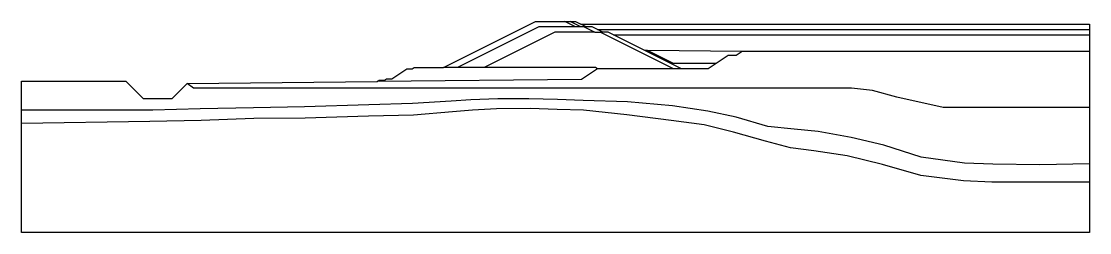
# Model space of a CAD drawing. Header units: feet. Extents: x -200 to 200, y 1550 to 1629.
import ezdxf

# ---------------------------------------------------------------- set-up
doc = ezdxf.new("R2010")
doc.units = ezdxf.units.FT
doc.header["$MEASUREMENT"] = 0
doc.layers.add('EXTERNAL', color=7, linetype='CONTINUOUS')
doc.layers.add('MATERIAL', color=7, linetype='CONTINUOUS')

msp = doc.modelspace()

# ---------------------------------------------------------------- linework, layer by layer
at = {"layer": 'EXTERNAL', "color": 6}
msp.add_lwpolyline([(-200, 1550), (-200, 1606.6), (-160.84, 1606.6), (-154.39, 1600.16), (-143.59, 1600.16), (-137.91, 1605.78), (-66.82, 1606.49), (-66.06, 1607), (-64.06, 1607.02), (-63.3, 1607.53), (-61.3, 1607.55), (-55.71, 1611.27), (-53.71, 1611.27), (-52.96, 1611.77), (-41.96, 1611.77), (-7.5, 1629), (3.5, 1629), (5.5, 1629), (7.5, 1629), (9.5, 1628), (200, 1628), (200, 1550), (-200, 1550)], dxfattribs=at)
at = {"layer": 'MATERIAL', "color": 3}
for points in [[(7.5, 1627), (3.5, 1629)], [(10.75, 1627), (9.5, 1627), (5.5, 1629)], [(9.5, 1627), (7.5, 1627), (-6.25, 1627), (-36.71, 1611.77), (-41.96, 1611.77)], [(14.75, 1625), (-0.25, 1625), (-26.71, 1611.77), (-36.71, 1611.77)], [(200, 1617.77), (69.95, 1617.77), (67.69, 1616.26), (64.69, 1616.26), (60.19, 1613.26), (57.19, 1611.26), (47.22, 1611.26), (33.48, 1618.13), (19.75, 1625), (17.75, 1625), (13.75, 1627), (11.5, 1627), (9.5, 1628)], [(11.5, 1627), (10.75, 1627), (14.75, 1625), (16.75, 1625), (17.75, 1625)], [(15.75, 1626), (200, 1626)], [(44.22, 1611.26), (16.75, 1625)], [(21.75, 1624), (200, 1624)], [(60.19, 1613.26), (44.22, 1613.26), (34.5, 1618.12), (33.48, 1618.13)], [(69.95, 1617.77), (34.5, 1618.12)], [(15.77, 1611.27), (9.75, 1607.26), (-66.82, 1606.49)], [(44.22, 1611.26), (15.77, 1611.27), (15.02, 1611.77), (-26.71, 1611.77)], [(47.22, 1611.26), (44.22, 1611.26)], [(200, 1596.75), (145.19, 1596.75), (127.77, 1600.61), (118.75, 1603.1), (110.79, 1603.99), (-135.52, 1603.99), (-137.91, 1605.78)], [(200, 1575.77), (181.32, 1575.41), (163.76, 1575.59), (153.19, 1575.94), (136.88, 1578.27), (122.9, 1582.75), (110.71, 1585.62), (98.35, 1587.77), (89.36, 1588.64), (79.51, 1589.72), (67.68, 1593.12), (57.1, 1595.45), (43.84, 1597.42), (27.02, 1598.88), (10.36, 1599.42), (0.8, 1599.82), (-9.95, 1600.02), (-21.56, 1599.99), (-31.66, 1599.62), (-39.02, 1599.22), (-53.56, 1598.23), (-69.89, 1597.83), (-93.98, 1597.03), (-113.1, 1596.63), (-133.01, 1596.24), (-150.73, 1595.84), (-200, 1595.84)], [(200, 1568.84), (163.35, 1568.84), (152.77, 1569.36), (136.83, 1571.32), (122.46, 1575.5), (109.27, 1578.77), (96.73, 1580.6), (87.97, 1581.77), (78.57, 1584.26), (66.68, 1587.52), (55.7, 1590.27), (43.29, 1591.97), (26.7, 1594.05), (10.5, 1595.75), (0.57, 1596.02), (-9.49, 1596.41), (-22.03, 1596.28), (-31.04, 1595.75), (-38.62, 1595.23), (-53.12, 1593.93), (-69.98, 1593.53), (-93.75, 1592.75), (-112.96, 1592.62), (-132.68, 1591.97), (-151.89, 1591.57), (-200, 1590.77)]]:
    msp.add_lwpolyline(points, dxfattribs=at)

doc.saveas('drawing.dxf')
